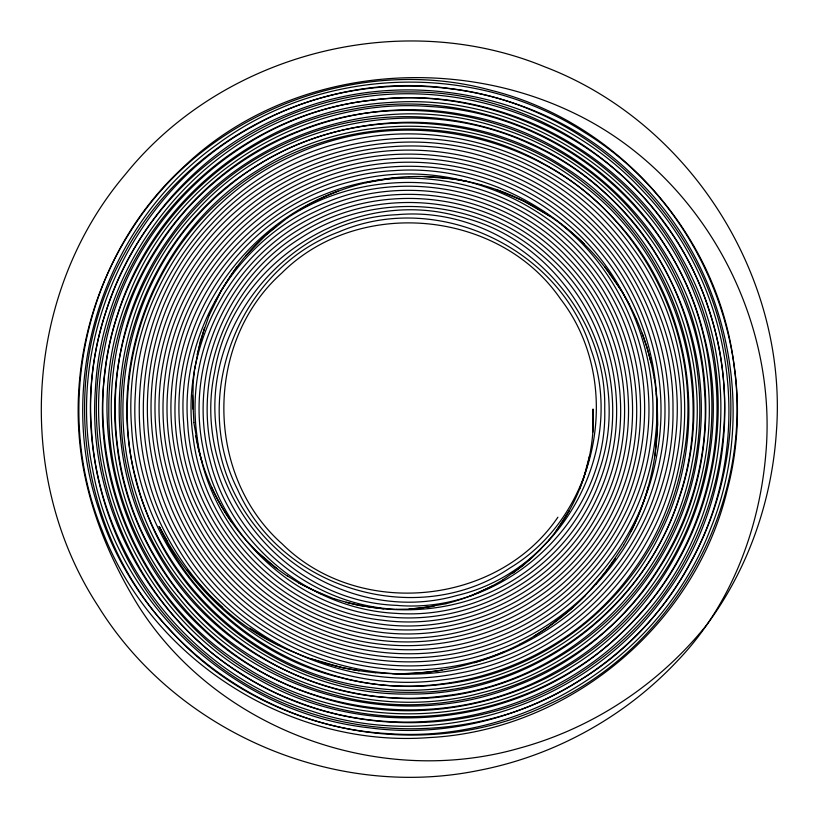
<?xml version="1.0" encoding="UTF-8"?>
<svg xmlns="http://www.w3.org/2000/svg" width="818" height="818" viewBox="0 0 818 818"><rect width="100%" height="100%" fill="white"/><g stroke="black" fill="none" stroke-linecap="round" stroke-linejoin="round"><path stroke-width="1.23" d="M592.784 432.221L593.05 409C595.657 456.28 579.43 504.185 548.735 540.217M193.171 381.73L192.833 409M193.263 381.75L194.674 368.11M631.169 531.138C654.707 484.154 662.774 429.859 654.226 378.018M654.962 455.923L657.621 424.644L656.333 393.438M194.766 368.131L200.267 341.178L209.244 315.002M589.676 455.391L583.633 478.141L579.533 489.246M197.128 354.603L204.418 327.998M648.367 486.771C642.519 507.16 634.298 526.864 623.602 545.197M209.326 315.042L221.514 290.012L236.913 266.637M215.052 302.374C229.643 272.967 250.543 246.729 276.208 226.228M569.216 510.677L556.199 530.78M623.684 545.238L605.841 571.833L584.758 596.158M615.228 558.827L595.76 584.379M557.907 517.191C497.702 606.056 358.488 619.441 282.261 543.97C204.623 475.381 204.398 342.313 281.545 273.273C358.212 196.392 499.082 209.48 560.504 298.918C624.635 381.781 599.635 514.031 509.911 567.999C418.489 629.768 282.322 590.422 237.619 489.645C189.623 395.176 239.521 268.529 338.887 231.923C436.72 189.725 560.657 247.793 591.117 349.828C627.294 450.657 561.189 571.363 456.884 595.484C348.488 626.649 228.529 545.371 216.903 433.264C200.093 326.27 288.611 218.917 396.781 214.715C505.197 204.602 607.334 300.196 604.707 409C608.019 518.428 505.647 614.87 396.648 605.361C281.464 601.414 190.553 484.542 214.664 371.934C232.118 262.65 352.026 186.279 458.458 216.371C566.997 240.768 636.046 365.902 599.144 470.779C582.58 522.814 543.745 567.099 494.348 590.371C444.675 614.011 385.891 615.248 333.928 598.602M548.806 540.279L532.007 557.692L513.091 573.019M245.789 255.727L265.461 235.492L287.599 217.7M540.718 549.267L522.866 565.719L502.896 579.798M519.686 644.226C543.765 631.803 565.729 615.443 584.819 596.23M573.07 607.324L547.61 627.416L533.929 636.251M338.192 191.075C244.163 225.236 175.072 321.873 183.661 423.182C188.61 518.295 260.4 604.737 353.049 626.915C444.716 651.506 548.735 610.095 598.285 529.123C649.809 449.828 642.59 338.499 581.117 266.617C521.833 193.365 414.113 165.931 327.067 202.056C239.408 235.676 180.236 329.306 187.67 422.926C192.537 516.342 263.048 601.24 354.051 623.03C444.072 647.171 546.23 606.496 594.89 526.966C648.275 445.176 637.058 328.846 568.878 258.866C506.27 190.747 399.031 170.512 315.963 211.279C232.148 249.633 179.95 345.022 193.007 436.291C203.539 527.518 277.854 606.342 368.356 622.069C458.039 640.177 555.616 594.021 598.377 513.111C643.142 433.704 629.451 327.047 565.954 261.617C504.491 194.756 399.215 174.888 317.67 214.909C235.4 252.558 184.162 346.198 196.985 435.779C207.68 529.982 288.038 610.034 382.323 620.177C471.27 632.375 563.98 581.169 600.872 499.287C639.809 418.765 619.829 315.165 553.612 255.001C489.307 193.324 385.002 180.369 307.619 224.582C229.388 266.525 184.991 361.362 203.069 448.284C218.723 535.309 294.909 606.557 382.824 616.189C470.094 628.152 561.046 577.907 597.242 497.579C635.433 418.581 615.831 316.944 550.862 257.936C484.645 194.163 375.125 184.03 298.406 234.735C224.429 280.605 186.821 376.168 209.868 460.125C230.553 544.338 309.501 609.369 396.147 613.377C482.283 619.707 568.193 564.931 598.653 484.092C631.169 404.44 605.719 306.188 538.51 252.445C473.06 197.138 372.159 191.003 300.564 238.13C228.028 283.11 191.156 376.801 213.764 459.133C234.04 541.69 311.454 605.453 396.393 609.369M287.65 217.782C371.822 162.179 491.976 173.314 564.604 243.294C635.831 308.038 657.314 419.501 615.402 506.127C573.827 598.848 465.636 654.226 366.096 633.899C270.584 617.293 192.158 534.082 181.054 437.794C166.371 336.505 228.498 231.024 324.112 194.592C414.297 157.168 525.892 185.604 587.304 261.494C654.451 339.705 658.541 462.937 596.895 545.514C540.391 626.005 430.156 662.048 336.985 630.647C237.68 600.371 167.71 497.804 175.563 394.317C180.175 295.39 254.47 205.246 350.636 181.678C451.403 153.835 566.25 203.293 615.412 295.523C664.86 382.129 650.33 498.857 581.291 570.79C510.636 648.838 386.3 668.746 294.736 616.854C205.952 569.901 155.328 462.814 175.226 364.409C193.191 259.93 288.151 175.911 394 170.635C495.268 163.058 595.453 227.036 636.343 318.989M502.947 579.88C485.289 590.524 466.148 598.674 446.127 603.623M299.582 209.97C332.548 189.981 370.472 178.324 409 176.637M492.303 586.025L469.859 596.291M519.727 644.308C480.524 664.38 436.403 674.645 392.354 673.603M474.154 662.764C563.725 637.662 638.94 564.86 660.944 473.694C684.574 383.806 655.024 282.783 586.598 219.878C519.389 156.033 416.894 133.324 329.041 162.915C246.249 189.428 179.848 260.41 158.999 344.807C135.553 434 164.878 534.236 232.782 596.659C299.46 660.003 401.157 682.539 488.336 653.183C575.739 625.33 644.298 547.273 660.525 456.986C676.997 372.548 647.099 281.126 583.847 222.803C517.682 159.96 416.781 137.598 330.278 166.729C243.57 194.357 175.543 271.811 159.449 361.392C141.923 450.452 176.933 547.109 247.496 604.226C312.854 658.756 406.372 676.414 487.099 649.359C573.132 621.946 640.617 545.115 656.588 456.229C673.96 367.875 639.226 271.985 569.226 215.318C500.36 157.68 399.869 141.964 316.719 175.921C238.283 206.596 178.406 279.275 163.385 362.149C146.156 449.798 180.604 544.921 250.052 601.138C318.376 658.306 418.059 673.899 500.544 640.208C583.326 607.979 644.85 528.346 655.034 440.084C665.821 357.466 631.353 270.932 566.669 218.416C498.898 161.698 400.012 146.238 318.192 179.653C236.075 211.637 175.062 290.615 164.96 378.172C153.447 465.289 193.16 556.557 264.817 607.457C331.29 656.159 422.722 667.529 499.062 636.476C580.514 604.758 641.036 526.424 651.056 439.573C662.457 353.171 623.081 262.65 552.007 212.169C481.976 160.686 383.949 151.616 305.697 189.479C231.811 223.887 178.406 297.711 168.937 378.673C157.629 464.368 196.688 554.144 267.179 604.205C332.558 652.11 422.497 663.286 497.589 632.743C577.692 601.547 637.212 524.491 647.069 439.072C657.498 359.143 624.144 275.41 561.547 224.602M504.982 651.414C397.804 696.087 264.378 657.549 197.394 562.743C130.88 474.215 130.675 343.611 196.739 254.787C260.584 163.897 385.104 123.211 490.319 158.712C596.813 191.443 674.216 297.619 672.979 409C675.085 526.536 589.072 637.774 474.859 665.494C366.73 695.106 243.723 646.629 184.725 551.332C122.976 457.354 131.095 324.991 203.713 239.173C274.214 151.146 403.008 117.853 507.375 160.543C618.786 202.363 691.435 324.766 674.952 442.599C662.529 555.391 571.056 653.101 459.379 673.112C347.936 696.21 226.381 639.247 172.68 538.919C116.105 439.767 132.772 306.157 211.831 223.846C292.701 134.581 434.961 111.831 539.706 171.238C641.22 224.97 699.093 347.445 676.302 459.992C656.517 573.469 557.62 666.629 443.203 679.778C327.946 696.558 210.921 629.308 159.203 526.547C207.189 633.204 327.906 699.942 443.755 684.114C560.545 671.374 661.762 576.772 682.601 461.188C706.67 345.677 647.713 219.623 543.776 163.845C446.107 108.221 315.922 120.215 229.93 192.547C136.964 266.842 101.749 402.701 146.667 512.866C186.801 618.878 295.676 693.255 409 692.314C529.001 694.349 643.705 611.414 679.615 496.925C716.568 388.754 679.778 260.973 591.117 188.856C499.174 110.144 356.74 100.859 255.257 166.729C151.545 230.124 98.467 363.284 129.888 480.667C158.252 599.379 268.969 691.414 390.83 697.815C506.741 706.854 623.296 638.285 671.905 532.712C726.169 422.241 699.288 279.603 608.735 196.3C524.491 114.796 389.879 93.15 284.265 143.937C171.115 194.878 100.328 322.967 117.148 445.871C130.205 563.326 220.88 666.639 335.554 695.065C456.188 728.204 593.479 674.185 659.4 567.907C728.48 462.988 719.503 315.104 638.449 219.183C559.686 120.655 415.677 83.344 298.928 130.982C186.596 173.539 107.802 288.918 108.814 409C106.688 536.127 194.572 657.641 315.86 695.658C430.442 734.779 565.78 695.791 642.14 601.874C725.474 504.501 735.29 353.673 665.515 246.218C601.649 142.22 471.505 85.553 351.852 109.428C224.582 131.514 120.062 242.343 105.215 370.626C86.82 499 160.226 633.193 278.11 687.171C394.982 744.564 545.892 716.108 634.001 620.289C720.188 531.168 743.061 388.785 689.329 277.087C635.443 157.445 499.982 82.598 370.012 100.409C245.84 114.244 136.626 210.114 106.596 331.362C71.595 458.867 128.702 603.991 241.054 673.643C346.351 742.662 492.733 738.378 593.919 663.521C702.999 586.997 751.865 437.65 709.37 311.402C670.146 183.518 542.712 90.532 409 91.943C274.736 89.724 146.422 182.547 106.299 310.646C65.011 431.638 106.197 574.522 205.379 655.136C308.181 743.092 467.405 753.429 580.831 679.758C690.576 612.334 750.362 474.972 725.137 348.693C701.813 214.398 584.85 104.121 449.491 88.477C321.004 70.338 186.381 138.579 124.868 252.803C56.749 372.016 76.718 532.733 171.749 631.793C264.429 733.807 424.051 764.585 548.101 704.595C674.236 647.764 753.122 504.931 734.329 367.906C719.728 237.005 618.653 121.892 490.841 90.256C356.444 53.385 203.508 113.59 130.113 232.015C92.802 290.421 74.581 360.605 78.733 429.777C82.311 492.456 105.573 552.631 138.303 605.678C216.627 729.625 378.959 788.521 519.226 748.235C592.61 728.317 658.95 684.421 706.507 625.146C747.928 569.41 771.783 501.281 776.374 432.108C788.245 276.995 689.922 122.056 544.502 66.749C400.646 7.526 222.905 53.16 125.379 174.367C24.591 292.885 13.068 476.025 98.201 606.24C175.819 731.742 333.355 799.912 477.978 770.576C553.766 756.118 624.512 717.222 677.335 660.985C730.586 605.586 759.339 529.931 765.801 454.072C778.286 314.766 699.185 172.077 572.15 112.24C446.761 52.444 284.061 69.571 182.578 167.894C85.164 257.598 51.759 407.998 102.178 530.483C151.944 660.576 290.789 748.429 429.675 737.539C568.438 730.433 694.594 625.79 727.069 490.667C763.102 356.822 702.713 204.878 584.522 132.414C474.481 61.064 321.965 66.064 216.903 144.602C104.367 224.377 54.285 379.204 98.937 509.747C138.068 634.267 258.181 727.182 388.581 733.613C525.483 743.828 662.099 656.874 710.668 528.438C759.656 408.131 726.486 260.686 630.576 173.038C532.078 78.364 372.159 58.375 253.447 126.054C133.273 190.318 65.011 335.871 92.628 469.348C116.545 603.173 233.59 712.795 368.734 727.744C496.189 745.106 629.431 676.977 689.871 563.408C756.415 445.626 736.2 287.322 642.058 190.144C555.34 95.992 409.971 63.702 291.586 112.444C165.86 160.553 80.941 294.746 91.483 428.98C98.252 556.168 189.244 673.132 310.922 710.852C437.834 753.715 588.06 704.687 665.116 595.085C744.901 487.896 744.687 330.278 664.472 223.396C587.385 114.663 437.794 66.289 311.668 109.438C191.371 147.25 101.616 263.304 95.409 389.276C85.553 521.516 169.561 653.49 293.631 700.402C409.838 747.713 552.252 715.668 636.905 623.019C728.347 527.876 747.642 373.417 682.263 258.764C623.183 148.794 493.673 83.037 370.012 100.379C239.572 115.328 126.821 221.504 104.223 350.861C78.201 479.205 144.162 618.889 259.909 680.187C373.632 744.431 526.475 724.912 620.3 634.011C711.19 550.289 742.345 409.93 695.28 295.656C648.838 174.285 519.297 92.322 389.716 102.506C266.944 109.05 154.05 196.882 117.649 314.337C76.289 436.832 123.62 581.813 229.408 656.189C327.67 729.032 469.921 733.286 572.303 666.333C681.701 598.664 737.355 457.497 703.419 333.407C672.948 208.784 556.209 112.485 428.039 106.432C300.441 96.933 173.119 177.987 127.874 297.691C82.229 409.808 113.16 547.201 202.537 628.858C294.316 717.049 443.315 735.658 553.909 672.59C659.983 615.586 723.409 490.667 706.67 371.392C692.243 245.594 589.829 136.851 465.074 115.072C347.619 91.504 219.797 147.036 156.995 249.071C88.283 354.644 97.833 502.937 179.643 598.735C258.611 696.445 402.2 733.092 518.285 685.014C635.289 640.228 714.298 515.33 704.472 390.411C698.163 272.057 613.48 163.232 500.248 128.16C382.18 88.293 242.425 133.927 170.747 235.901C100.553 330.615 96.452 467.712 160.993 566.393C226.218 671.803 362.262 725.433 481.853 692.723C595.698 664.645 685.77 562.17 698.858 445.616C715.709 323.478 645.453 196.115 533.06 145.369C422.405 91.749 279.961 119.142 197.189 210.103C112.24 298.519 94.326 442.057 155.083 548.592C210.001 650.77 330.339 711.834 445.217 695.709C566.383 681.803 671.118 583.162 692.089 462.998C714.768 349.889 661.281 226.791 563.009 166.32C461.342 100.164 318.55 109.356 226.3 188.15C137.209 260.451 100.164 388.693 137.127 497.334C173.099 612.477 288.355 695.954 409 694.053C529.287 695.423 643.97 611.844 679.339 496.843C717.703 383.182 673.776 248.672 575.606 179.684C484.44 112.127 352.497 108.191 257.527 170.318C156.085 233.089 104.479 364.02 135.972 479.103C163.007 588.653 261.617 675.31 373.765 687.907C491.291 704.104 613.817 636.496 662.641 528.356C711.374 427.272 690.74 298.365 612.784 217.629C533.009 130.727 396.27 104.857 290.308 156.78C188.907 203.334 123.007 315.186 131.555 426.454C137.598 543.612 225.972 650.095 340.063 677.478C447.272 706.077 568.653 662.161 632.631 571.475C702.253 477.886 702.038 340.288 631.977 246.995C567.968 157.138 447.129 113.855 340.646 142.782C227.987 170.349 140.941 275.911 135.491 391.791C127.496 500.657 191.811 611.844 294.429 652.467M446.147 603.715L421.526 608.03L409 609.062M365.84 182.741L394.46 177.833M433.929 606.302L409 609.154L396.393 609.308M441.996 670.208C420.094 673.705 397.793 674.656 375.687 672.672M409 176.729C433.509 175.563 458.131 178.518 481.802 184.95M423.622 176.545L452.886 178.948L467.405 181.535M383.754 608.858L358.581 605.361L346.178 602.334M375.677 672.764C347.814 669.942 320.227 663.521 294.47 652.386M359.061 670.78L342.558 667.754L310.216 658.5M481.771 185.032C520.33 195.584 555.872 216.361 584.492 244.204M333.897 598.694L310.134 588.827L298.693 582.815M495.923 189.449L523.377 200.942L549.307 215.88M321.863 594.185L298.642 582.886L287.619 576.066M279.102 645.279L264.173 637.202L249.756 628.183M287.568 576.138C254.459 554.471 227.864 523.203 211.525 487.191M276.954 568.612L257.056 551.68L247.905 542.273M222.66 607.437L210.093 595.78L198.263 583.336L187.21 570.136M604.727 266.791L622.14 291.832L629.655 305.165M231.382 521.72C213.488 496.137 201.126 466.71 195.727 435.943M159.203 526.547L167.639 541.69M636.424 318.959C644.472 337.916 650.801 357.671 654.134 378.028M642.242 333.212L647.161 347.854L651.077 362.824M202.118 462.119L198.559 449.143L193.815 422.538M193.907 422.528L192.527 395.38"/></g></svg>
